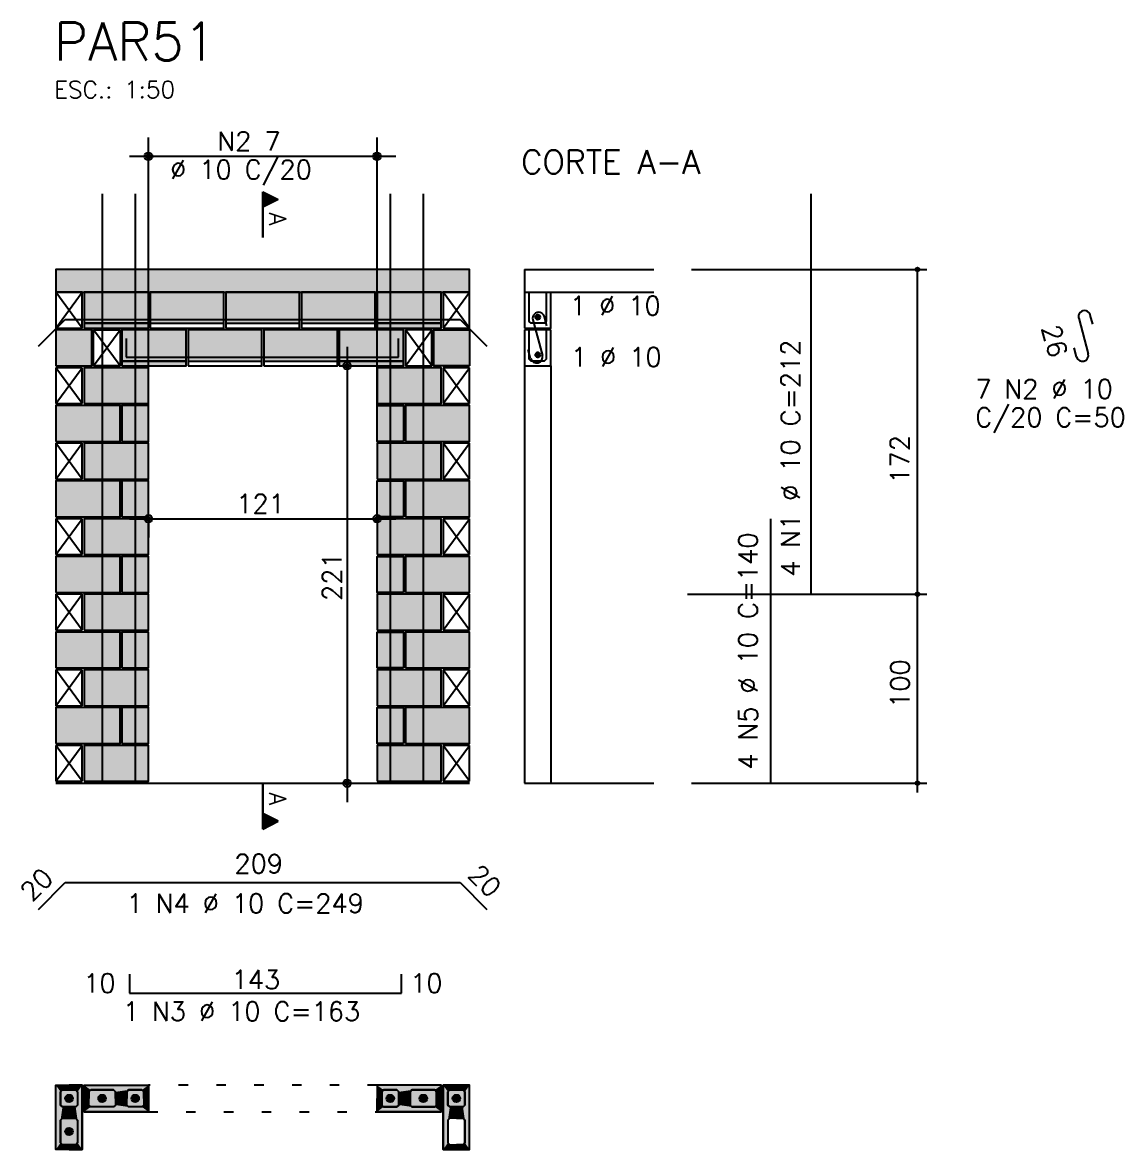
# Model space of a CAD drawing. Extents: x -1.9 to 86, y -1.5 to 60.9.
# Drawn here: x 46.81 to 58.46, y 14.95 to 26.88 of the extents above; entities that cross this region are included whole.
import ezdxf

# ---------------------------------------------------------------- set-up
doc = ezdxf.new("R2010")
doc.units = 0
doc.header["$MEASUREMENT"] = 0
doc.linetypes.add('ESTILO_TQS_0002', pattern=[0.4, 0.1, -0.3])
for name, color, linetype in [('PENA_01', 1, 'CONTINUOUS'), ('PENA_02', 2, 'CONTINUOUS'), ('PENA_03', 3, 'CONTINUOUS'), ('PENA_05', 5, 'CONTINUOUS'), ('PENA_06', 6, 'CONTINUOUS'), ('PENA_09', 254, 'CONTINUOUS'), ('PENA_11', 252, 'CONTINUOUS'), ('PENA_21', 100, 'CONTINUOUS'), ('PENA_23', 50, 'CONTINUOUS'), ('PENA_28', 135, 'CONTINUOUS')]:
    doc.layers.add(name, color=color, linetype=linetype)
doc.styles.get("Standard").update_dxf_attribs({"font": 'ROMANS.SHX'})

msp = doc.modelspace()

# ---------------------------------------------------------------- linework, layer by layer
at = {"layer": 'PENA_01', "linetype": 'Continuous'}
for p, q in [((48.138, 22.645), (48.138, 25.663)), ((50.558, 22.645), (50.558, 25.663)), ((47.938, 25.463), (50.758, 25.463)), ((47.458, 23.695), (48.138, 23.695)), ((48.158, 23.695), (48.938, 23.695)), ((48.958, 23.695), (49.738, 23.695)), ((49.758, 23.695), (50.538, 23.695)), ((50.558, 23.695), (51.238, 23.695)), ((50.241, 23.445), (50.241, 18.625)), ((47.858, 23.295), (48.538, 23.295)), ((48.558, 23.295), (49.338, 23.295)), ((49.358, 23.295), (50.138, 23.295)), ((50.158, 23.295), (50.838, 23.295)), ((50.338, 23.245), (50.441, 23.245)), ((47.938, 21.625), (50.758, 21.625)), ((48.138, 21.635), (48.138, 21.425)), ((50.558, 21.635), (50.558, 21.425)), ((50.331, 18.825), (50.441, 18.825))]:
    msp.add_line(p, q, dxfattribs=at)
for points in [[(47.388, 15.557), (47.388, 15.417), (47.368, 15.397), (47.228, 15.397), (47.208, 15.417), (47.208, 15.557), (47.228, 15.577), (47.368, 15.577), (47.388, 15.557)], [(47.768, 15.397), (47.528, 15.397), (47.508, 15.417), (47.508, 15.557), (47.528, 15.577), (47.768, 15.577), (47.788, 15.557), (47.788, 15.417), (47.768, 15.397)], [(48.068, 15.397), (47.928, 15.397), (47.908, 15.417), (47.908, 15.557), (47.928, 15.577), (48.068, 15.577), (48.088, 15.557), (48.088, 15.417), (48.068, 15.397)], [(50.628, 15.397), (50.768, 15.397), (50.788, 15.417), (50.788, 15.557), (50.768, 15.577), (50.628, 15.577), (50.608, 15.557), (50.608, 15.417), (50.628, 15.397)], [(50.928, 15.397), (51.168, 15.397), (51.188, 15.417), (51.188, 15.557), (51.168, 15.577), (50.928, 15.577), (50.908, 15.557), (50.908, 15.417), (50.928, 15.397)], [(51.308, 15.557), (51.308, 15.417), (51.328, 15.397), (51.468, 15.397), (51.488, 15.417), (51.488, 15.557), (51.468, 15.577), (51.328, 15.577), (51.308, 15.557)], [(47.388, 15.257), (47.388, 15.017), (47.368, 14.997), (47.228, 14.997), (47.208, 15.017), (47.208, 15.257), (47.228, 15.277), (47.368, 15.277), (47.388, 15.257)], [(51.308, 15.257), (51.308, 15.017), (51.328, 14.997), (51.468, 14.997), (51.488, 15.017), (51.488, 15.257), (51.468, 15.277), (51.328, 15.277), (51.308, 15.257)]]:
    msp.add_lwpolyline(points, dxfattribs=at)
at = {"layer": 'PENA_02', "linetype": 'Continuous'}
for p, q in [((47.438, 24.025), (47.158, 24.025)), ((47.158, 24.025), (47.158, 23.645)), ((47.438, 23.645), (47.438, 24.025)), ((51.538, 24.025), (51.258, 24.025)), ((51.258, 24.025), (51.258, 23.645)), ((51.538, 23.645), (51.538, 24.025)), ((47.158, 23.645), (47.438, 23.645)), ((51.258, 23.645), (51.538, 23.645)), ((47.558, 23.245), (47.558, 23.625)), ((47.558, 23.625), (47.838, 23.625)), ((47.838, 23.625), (47.838, 23.245)), ((51.138, 23.625), (50.858, 23.625)), ((50.858, 23.625), (50.858, 23.245)), ((51.138, 23.245), (51.138, 23.625)), ((47.438, 23.225), (47.158, 23.225)), ((47.158, 23.225), (47.158, 22.845)), ((47.438, 22.845), (47.438, 23.225)), ((47.838, 23.245), (47.558, 23.245)), ((50.858, 23.245), (51.138, 23.245)), ((51.538, 23.225), (51.258, 23.225)), ((51.258, 23.225), (51.258, 22.845)), ((51.538, 22.845), (51.538, 23.225)), ((47.158, 22.845), (47.438, 22.845)), ((51.258, 22.845), (51.538, 22.845)), ((47.438, 22.425), (47.158, 22.425)), ((47.158, 22.425), (47.158, 22.045)), ((47.438, 22.045), (47.438, 22.425)), ((51.538, 22.425), (51.258, 22.425)), ((51.258, 22.425), (51.258, 22.045)), ((51.538, 22.045), (51.538, 22.425)), ((47.158, 22.045), (47.438, 22.045)), ((51.258, 22.045), (51.538, 22.045)), ((47.438, 21.625), (47.158, 21.625)), ((47.158, 21.625), (47.158, 21.245)), ((47.438, 21.245), (47.438, 21.625)), ((51.538, 21.625), (51.258, 21.625)), ((51.258, 21.625), (51.258, 21.245)), ((51.538, 21.245), (51.538, 21.625)), ((47.158, 21.245), (47.438, 21.245)), ((51.258, 21.245), (51.538, 21.245)), ((47.438, 20.825), (47.158, 20.825)), ((47.158, 20.825), (47.158, 20.445)), ((47.438, 20.445), (47.438, 20.825)), ((51.538, 20.825), (51.258, 20.825)), ((51.258, 20.825), (51.258, 20.445)), ((51.538, 20.445), (51.538, 20.825)), ((47.158, 20.445), (47.438, 20.445)), ((51.258, 20.445), (51.538, 20.445)), ((47.438, 20.025), (47.158, 20.025)), ((47.158, 20.025), (47.158, 19.645)), ((47.438, 19.645), (47.438, 20.025)), ((51.538, 20.025), (51.258, 20.025)), ((51.258, 20.025), (51.258, 19.645)), ((51.538, 19.645), (51.538, 20.025)), ((47.158, 19.645), (47.438, 19.645)), ((51.258, 19.645), (51.538, 19.645)), ((47.438, 19.225), (47.158, 19.225)), ((47.158, 19.225), (47.158, 18.845)), ((47.438, 18.845), (47.438, 19.225)), ((51.538, 19.225), (51.258, 19.225)), ((51.258, 19.225), (51.258, 18.845)), ((51.538, 18.845), (51.538, 19.225)), ((47.158, 18.845), (47.438, 18.845)), ((47.158, 18.825), (51.538, 18.825)), ((51.258, 18.845), (51.538, 18.845))]:
    msp.add_line(p, q, dxfattribs=at)
for points in [[(47.158, 24.025), (51.538, 24.025), (51.538, 24.265), (47.158, 24.265), (47.158, 24.025)], [(47.458, 23.645), (48.138, 23.645), (48.138, 24.025), (47.458, 24.025), (47.458, 23.645)], [(48.158, 23.645), (48.938, 23.645), (48.938, 24.025), (48.158, 24.025), (48.158, 23.645)], [(48.958, 23.645), (49.738, 23.645), (49.738, 24.025), (48.958, 24.025), (48.958, 23.645)], [(49.758, 23.645), (50.538, 23.645), (50.538, 24.025), (49.758, 24.025), (49.758, 23.645)], [(50.558, 23.645), (51.238, 23.645), (51.238, 24.025), (50.558, 24.025), (50.558, 23.645)], [(47.158, 23.245), (47.538, 23.245), (47.538, 23.625), (47.158, 23.625), (47.158, 23.245)], [(47.858, 23.245), (48.538, 23.245), (48.538, 23.625), (47.858, 23.625), (47.858, 23.245)], [(48.558, 23.245), (49.338, 23.245), (49.338, 23.625), (48.558, 23.625), (48.558, 23.245)], [(49.358, 23.245), (50.138, 23.245), (50.138, 23.625), (49.358, 23.625), (49.358, 23.245)], [(50.158, 23.245), (50.838, 23.245), (50.838, 23.625), (50.158, 23.625), (50.158, 23.245)], [(51.538, 23.245), (51.158, 23.245), (51.158, 23.625), (51.538, 23.625), (51.538, 23.245)], [(47.458, 22.845), (48.138, 22.845), (48.138, 23.225), (47.458, 23.225), (47.458, 22.845)], [(50.558, 22.845), (51.238, 22.845), (51.238, 23.225), (50.558, 23.225), (50.558, 22.845)], [(47.158, 22.445), (47.838, 22.445), (47.838, 22.825), (47.158, 22.825), (47.158, 22.445)], [(47.858, 22.445), (48.138, 22.445), (48.138, 22.825), (47.858, 22.825), (47.858, 22.445)], [(50.838, 22.445), (50.558, 22.445), (50.558, 22.825), (50.838, 22.825), (50.838, 22.445)], [(50.858, 22.445), (51.538, 22.445), (51.538, 22.825), (50.858, 22.825), (50.858, 22.445)], [(47.458, 22.045), (48.138, 22.045), (48.138, 22.425), (47.458, 22.425), (47.458, 22.045)], [(50.558, 22.045), (51.238, 22.045), (51.238, 22.425), (50.558, 22.425), (50.558, 22.045)], [(47.158, 21.645), (47.838, 21.645), (47.838, 22.025), (47.158, 22.025), (47.158, 21.645)], [(47.858, 21.645), (48.138, 21.645), (48.138, 22.025), (47.858, 22.025), (47.858, 21.645)], [(50.838, 21.645), (50.558, 21.645), (50.558, 22.025), (50.838, 22.025), (50.838, 21.645)], [(50.858, 21.645), (51.538, 21.645), (51.538, 22.025), (50.858, 22.025), (50.858, 21.645)], [(47.458, 21.245), (48.138, 21.245), (48.138, 21.625), (47.458, 21.625), (47.458, 21.245)], [(50.558, 21.245), (51.238, 21.245), (51.238, 21.625), (50.558, 21.625), (50.558, 21.245)], [(47.158, 20.845), (47.838, 20.845), (47.838, 21.225), (47.158, 21.225), (47.158, 20.845)], [(47.858, 20.845), (48.138, 20.845), (48.138, 21.225), (47.858, 21.225), (47.858, 20.845)], [(50.838, 20.845), (50.558, 20.845), (50.558, 21.225), (50.838, 21.225), (50.838, 20.845)], [(50.858, 20.845), (51.538, 20.845), (51.538, 21.225), (50.858, 21.225), (50.858, 20.845)], [(47.458, 20.445), (48.138, 20.445), (48.138, 20.825), (47.458, 20.825), (47.458, 20.445)], [(50.558, 20.445), (51.238, 20.445), (51.238, 20.825), (50.558, 20.825), (50.558, 20.445)], [(47.158, 20.045), (47.838, 20.045), (47.838, 20.425), (47.158, 20.425), (47.158, 20.045)], [(47.858, 20.045), (48.138, 20.045), (48.138, 20.425), (47.858, 20.425), (47.858, 20.045)], [(50.838, 20.045), (50.558, 20.045), (50.558, 20.425), (50.838, 20.425), (50.838, 20.045)], [(50.858, 20.045), (51.538, 20.045), (51.538, 20.425), (50.858, 20.425), (50.858, 20.045)], [(47.458, 19.645), (48.138, 19.645), (48.138, 20.025), (47.458, 20.025), (47.458, 19.645)], [(50.558, 19.645), (51.238, 19.645), (51.238, 20.025), (50.558, 20.025), (50.558, 19.645)], [(47.158, 19.245), (47.838, 19.245), (47.838, 19.625), (47.158, 19.625), (47.158, 19.245)], [(47.858, 19.245), (48.138, 19.245), (48.138, 19.625), (47.858, 19.625), (47.858, 19.245)], [(50.838, 19.245), (50.558, 19.245), (50.558, 19.625), (50.838, 19.625), (50.838, 19.245)], [(50.858, 19.245), (51.538, 19.245), (51.538, 19.625), (50.858, 19.625), (50.858, 19.245)], [(47.458, 18.845), (48.138, 18.845), (48.138, 19.225), (47.458, 19.225), (47.458, 18.845)], [(50.558, 18.845), (51.238, 18.845), (51.238, 19.225), (50.558, 19.225), (50.558, 18.845)], [(47.438, 15.627), (47.438, 14.947), (47.158, 14.947), (47.158, 15.627), (47.438, 15.627)], [(48.138, 15.347), (47.458, 15.347), (47.458, 15.627), (48.138, 15.627), (48.138, 15.347)], [(50.558, 15.347), (51.238, 15.347), (51.238, 15.627), (50.558, 15.627), (50.558, 15.347)], [(51.258, 15.627), (51.258, 14.947), (51.538, 14.947), (51.538, 15.627), (51.258, 15.627)]]:
    msp.add_lwpolyline(points, dxfattribs=at)
for centre, radius in [((48.138, 25.463), 0.0416), ((48.138, 25.463), 0.0208), ((50.558, 25.463), 0.0416), ((50.558, 25.463), 0.0208), ((56.278, 24.265), 0.02), ((56.278, 24.265), 0.01), ((50.241, 23.245), 0.04), ((50.241, 23.245), 0.02), ((48.138, 21.625), 0.04), ((48.138, 21.625), 0.02), ((50.558, 21.625), 0.04), ((50.558, 21.625), 0.02), ((56.278, 20.825), 0.02), ((56.278, 20.825), 0.01), ((50.241, 18.825), 0.04), ((50.241, 18.825), 0.02), ((56.278, 18.825), 0.02), ((56.278, 18.825), 0.01)]:
    msp.add_circle(centre, radius, dxfattribs=at)
at = {"layer": 'PENA_03', "linetype": 'Continuous'}
for p, q in [((49.348, 24.602), (49.348, 25.088)), ((49.348, 25.088), (49.513, 25.005)), ((49.348, 25.087), (49.348, 24.923)), ((49.348, 25.087), (49.512, 25.005)), ((49.36, 25.082), (49.36, 24.929)), ((49.373, 25.075), (49.373, 24.935)), ((49.386, 25.069), (49.386, 24.941)), ((49.399, 25.063), (49.399, 24.948)), ((49.512, 25.005), (49.348, 24.923)), ((49.513, 25.005), (49.348, 24.923)), ((49.411, 25.056), (49.411, 24.954)), ((49.424, 25.05), (49.424, 24.961)), ((49.437, 25.044), (49.437, 24.967)), ((49.45, 25.037), (49.45, 24.973)), ((49.462, 25.031), (49.462, 24.98)), ((49.475, 25.024), (49.475, 24.986)), ((49.488, 25.018), (49.488, 24.992)), ((49.501, 25.012), (49.501, 24.999)), ((49.348, 24.923), (49.348, 24.602)), ((52.118, 24.265), (52.118, 23.645)), ((52.118, 24.265), (53.488, 24.265)), ((53.888, 24.265), (56.378, 24.265)), ((56.278, 18.725), (56.278, 24.265)), ((47.158, 23.645), (47.438, 24.025)), ((47.438, 23.645), (47.158, 24.025)), ((51.258, 23.645), (51.538, 24.025)), ((51.538, 23.645), (51.258, 24.025)), ((52.118, 24.025), (53.488, 24.025)), ((47.838, 23.245), (47.558, 23.625)), ((47.558, 23.245), (47.838, 23.625)), ((50.858, 23.245), (51.138, 23.625)), ((51.138, 23.245), (50.858, 23.625)), ((52.398, 23.625), (52.118, 23.625)), ((52.118, 23.625), (52.118, 23.245)), ((47.158, 22.845), (47.438, 23.225)), ((47.438, 22.845), (47.158, 23.225)), ((50.138, 23.245), (50.138, 23.245)), ((51.258, 22.845), (51.538, 23.225)), ((51.538, 22.845), (51.258, 23.225)), ((52.118, 23.245), (52.118, 18.825)), ((52.398, 23.245), (52.398, 18.825)), ((48.138, 22.445), (48.138, 22.445)), ((50.558, 22.445), (50.558, 22.445)), ((47.158, 22.045), (47.438, 22.425)), ((47.438, 22.045), (47.158, 22.425)), ((51.258, 22.045), (51.538, 22.425)), ((51.538, 22.045), (51.258, 22.425)), ((48.138, 21.835), (48.138, 21.835)), ((50.558, 21.835), (50.558, 21.835)), ((47.158, 21.245), (47.438, 21.625)), ((47.438, 21.245), (47.158, 21.625)), ((51.258, 21.245), (51.538, 21.625)), ((51.538, 21.245), (51.258, 21.625)), ((47.158, 20.445), (47.438, 20.825)), ((47.438, 20.445), (47.158, 20.825)), ((51.258, 20.445), (51.538, 20.825)), ((51.538, 20.445), (51.258, 20.825)), ((53.846, 20.825), (56.378, 20.825)), ((47.158, 19.645), (47.438, 20.025)), ((47.438, 19.645), (47.158, 20.025)), ((51.258, 19.645), (51.538, 20.025)), ((51.538, 19.645), (51.258, 20.025)), ((47.158, 18.845), (47.438, 19.225)), ((47.438, 18.845), (47.158, 19.225)), ((51.258, 18.845), (51.538, 19.225)), ((51.538, 18.845), (51.258, 19.225)), ((49.348, 18.825), (49.348, 18.339)), ((49.348, 18.505), (49.348, 18.825)), ((50.131, 18.825), (50.131, 18.825)), ((52.118, 18.825), (53.488, 18.825)), ((53.888, 18.825), (56.378, 18.825)), ((49.513, 18.422), (49.348, 18.505)), ((49.348, 18.34), (49.348, 18.504)), ((49.512, 18.422), (49.348, 18.504)), ((49.36, 18.345), (49.36, 18.499)), ((49.348, 18.339), (49.513, 18.422)), ((49.348, 18.34), (49.512, 18.422)), ((49.373, 18.352), (49.373, 18.492)), ((49.386, 18.358), (49.386, 18.486)), ((49.399, 18.365), (49.399, 18.479)), ((49.411, 18.371), (49.411, 18.473)), ((49.424, 18.377), (49.424, 18.467)), ((49.437, 18.384), (49.437, 18.46)), ((49.45, 18.39), (49.45, 18.454)), ((49.462, 18.397), (49.462, 18.448)), ((49.475, 18.403), (49.475, 18.441)), ((49.488, 18.409), (49.488, 18.435)), ((49.501, 18.416), (49.501, 18.428))]:
    msp.add_line(p, q, dxfattribs=at)
for points in [[(52.118, 23.645), (52.398, 23.645), (52.398, 24.025)], [(52.348, 24.025), (52.348, 23.715), (52.328, 23.695), (52.188, 23.695), (52.168, 23.715), (52.168, 24.025)], [(52.284, 23.76), (52.282, 23.771), (52.276, 23.779), (52.267, 23.784), (52.257, 23.785), (52.247, 23.782), (52.239, 23.775), (52.235, 23.766), (52.235, 23.755), (52.239, 23.746), (52.247, 23.739), (52.257, 23.736), (52.267, 23.737), (52.276, 23.742), (52.282, 23.75), (52.284, 23.76)], [(52.118, 23.245), (52.398, 23.245), (52.398, 23.625)], [(52.348, 23.625), (52.348, 23.315), (52.328, 23.295), (52.188, 23.295), (52.168, 23.315), (52.168, 23.625)], [(52.284, 23.36), (52.282, 23.371), (52.276, 23.379), (52.267, 23.384), (52.257, 23.385), (52.247, 23.382), (52.239, 23.375), (52.235, 23.366), (52.235, 23.355), (52.239, 23.346), (52.247, 23.339), (52.257, 23.336), (52.267, 23.337), (52.276, 23.342), (52.282, 23.35), (52.284, 23.36)], [(47.388, 15.417), (47.368, 15.397), (47.228, 15.397), (47.208, 15.417), (47.208, 15.557), (47.228, 15.577), (47.368, 15.577), (47.388, 15.557), (47.388, 15.417)], [(47.788, 15.417), (47.768, 15.397), (47.528, 15.397), (47.508, 15.417), (47.508, 15.557), (47.528, 15.577), (47.768, 15.577), (47.788, 15.557), (47.788, 15.417)], [(48.088, 15.417), (48.068, 15.397), (47.928, 15.397), (47.908, 15.417), (47.908, 15.557), (47.928, 15.577), (48.068, 15.577), (48.088, 15.557), (48.088, 15.417)], [(50.788, 15.417), (50.768, 15.397), (50.628, 15.397), (50.608, 15.417), (50.608, 15.557), (50.628, 15.577), (50.768, 15.577), (50.788, 15.557), (50.788, 15.417)], [(51.188, 15.417), (51.168, 15.397), (50.928, 15.397), (50.908, 15.417), (50.908, 15.557), (50.928, 15.577), (51.168, 15.577), (51.188, 15.557), (51.188, 15.417)], [(51.488, 15.417), (51.468, 15.397), (51.328, 15.397), (51.308, 15.417), (51.308, 15.557), (51.328, 15.577), (51.468, 15.577), (51.488, 15.557), (51.488, 15.417)], [(47.228, 14.997), (47.208, 15.017), (47.208, 15.257), (47.228, 15.277), (47.368, 15.277), (47.388, 15.257), (47.388, 15.017), (47.368, 14.997), (47.228, 14.997)]]:
    msp.add_lwpolyline(points, dxfattribs=at)
at = {"layer": 'PENA_03', "linetype": 'ESTILO_TQS_0002'}
msp.add_lwpolyline([(48.138, 15.627), (48.138, 15.347), (50.558, 15.347), (50.558, 15.627), (48.138, 15.627)], dxfattribs=at)
at = {"layer": 'PENA_03', "linetype": 'Continuous'}
for centre, radius in [((52.259, 23.76), 0.025), ((52.259, 23.36), 0.025), ((47.298, 15.487), 0.04), ((47.648, 15.487), 0.04), ((47.998, 15.487), 0.04), ((50.698, 15.487), 0.04), ((51.048, 15.487), 0.04), ((51.398, 15.487), 0.04), ((47.298, 15.137), 0.04)]:
    msp.add_circle(centre, radius, dxfattribs=at)
for points in [[(52.284, 23.76), (52.239, 23.775), (52.235, 23.766)], [(52.284, 23.76), (52.235, 23.766), (52.235, 23.755)], [(52.284, 23.76), (52.235, 23.755), (52.239, 23.746)], [(52.284, 23.76), (52.247, 23.782), (52.236, 23.769)], [(52.284, 23.76), (52.236, 23.769), (52.236, 23.752)], [(52.284, 23.76), (52.236, 23.752), (52.247, 23.739)], [(52.284, 23.76), (52.247, 23.782), (52.239, 23.775)], [(52.284, 23.76), (52.239, 23.746), (52.247, 23.739)], [(52.284, 23.76), (52.264, 23.785), (52.247, 23.782)], [(52.284, 23.76), (52.257, 23.785), (52.247, 23.782)], [(52.284, 23.76), (52.247, 23.739), (52.264, 23.736)], [(52.284, 23.76), (52.247, 23.739), (52.257, 23.736)], [(52.284, 23.76), (52.267, 23.784), (52.257, 23.785)], [(52.284, 23.76), (52.257, 23.736), (52.267, 23.737)], [(52.284, 23.76), (52.278, 23.777), (52.264, 23.785)], [(52.284, 23.76), (52.264, 23.736), (52.278, 23.744)], [(52.284, 23.76), (52.276, 23.779), (52.267, 23.784)], [(52.284, 23.76), (52.267, 23.737), (52.276, 23.742)], [(52.284, 23.76), (52.282, 23.771), (52.276, 23.779)], [(52.284, 23.76), (52.276, 23.742), (52.282, 23.75)], [(52.284, 23.76), (52.278, 23.744), (52.284, 23.76)], [(52.284, 23.76), (52.282, 23.75), (52.284, 23.76)], [(52.284, 23.36), (52.239, 23.375), (52.235, 23.366)], [(52.284, 23.36), (52.235, 23.366), (52.235, 23.355)], [(52.284, 23.36), (52.235, 23.355), (52.239, 23.346)], [(52.284, 23.36), (52.247, 23.382), (52.236, 23.369)], [(52.284, 23.36), (52.236, 23.369), (52.236, 23.352)], [(52.284, 23.36), (52.236, 23.352), (52.247, 23.339)], [(52.284, 23.36), (52.247, 23.382), (52.239, 23.375)], [(52.284, 23.36), (52.239, 23.346), (52.247, 23.339)], [(52.284, 23.36), (52.264, 23.385), (52.247, 23.382)], [(52.284, 23.36), (52.257, 23.385), (52.247, 23.382)], [(52.284, 23.36), (52.247, 23.339), (52.264, 23.336)], [(52.284, 23.36), (52.247, 23.339), (52.257, 23.336)], [(52.284, 23.36), (52.267, 23.384), (52.257, 23.385)], [(52.284, 23.36), (52.257, 23.336), (52.267, 23.337)], [(52.284, 23.36), (52.278, 23.377), (52.264, 23.385)], [(52.284, 23.36), (52.264, 23.336), (52.278, 23.344)], [(52.284, 23.36), (52.276, 23.379), (52.267, 23.384)], [(52.284, 23.36), (52.267, 23.337), (52.276, 23.342)], [(52.284, 23.36), (52.282, 23.371), (52.276, 23.379)], [(52.284, 23.36), (52.276, 23.342), (52.282, 23.35)], [(52.284, 23.36), (52.278, 23.344), (52.284, 23.36)], [(52.284, 23.36), (52.282, 23.35), (52.284, 23.36)], [(47.338, 15.487), (47.278, 15.522), (47.26, 15.501)], [(47.338, 15.487), (47.304, 15.526), (47.278, 15.522)], [(47.338, 15.487), (47.328, 15.513), (47.304, 15.526)], [(47.688, 15.487), (47.628, 15.522), (47.61, 15.501)], [(47.688, 15.487), (47.654, 15.526), (47.628, 15.522)], [(47.688, 15.487), (47.678, 15.513), (47.654, 15.526)], [(48.038, 15.487), (47.978, 15.522), (47.96, 15.501)], [(48.038, 15.487), (48.004, 15.526), (47.978, 15.522)], [(48.038, 15.487), (48.028, 15.513), (48.004, 15.526)], [(50.738, 15.487), (50.678, 15.522), (50.66, 15.501)], [(50.738, 15.487), (50.704, 15.526), (50.678, 15.522)], [(50.738, 15.487), (50.728, 15.513), (50.704, 15.526)], [(51.088, 15.487), (51.028, 15.522), (51.01, 15.501)], [(51.088, 15.487), (51.054, 15.526), (51.028, 15.522)], [(51.088, 15.487), (51.078, 15.513), (51.054, 15.526)], [(51.438, 15.487), (51.378, 15.522), (51.36, 15.501)], [(51.438, 15.487), (51.404, 15.526), (51.378, 15.522)], [(51.438, 15.487), (51.428, 15.513), (51.404, 15.526)], [(47.338, 15.487), (47.26, 15.501), (47.26, 15.473)], [(47.338, 15.487), (47.26, 15.473), (47.278, 15.452)], [(47.338, 15.487), (47.278, 15.452), (47.304, 15.447)], [(47.338, 15.487), (47.304, 15.447), (47.328, 15.461)], [(47.338, 15.487), (47.328, 15.461), (47.338, 15.487)], [(47.688, 15.487), (47.61, 15.501), (47.61, 15.473)], [(47.688, 15.487), (47.61, 15.473), (47.628, 15.452)], [(47.688, 15.487), (47.628, 15.452), (47.654, 15.447)], [(47.688, 15.487), (47.654, 15.447), (47.678, 15.461)], [(47.688, 15.487), (47.678, 15.461), (47.688, 15.487)], [(48.038, 15.487), (47.96, 15.501), (47.96, 15.473)], [(48.038, 15.487), (47.96, 15.473), (47.978, 15.452)], [(48.038, 15.487), (47.978, 15.452), (48.004, 15.447)], [(48.038, 15.487), (48.004, 15.447), (48.028, 15.461)], [(48.038, 15.487), (48.028, 15.461), (48.038, 15.487)], [(50.738, 15.487), (50.66, 15.501), (50.66, 15.473)], [(50.738, 15.487), (50.66, 15.473), (50.678, 15.452)], [(50.738, 15.487), (50.678, 15.452), (50.704, 15.447)], [(50.738, 15.487), (50.704, 15.447), (50.728, 15.461)], [(50.738, 15.487), (50.728, 15.461), (50.738, 15.487)], [(51.088, 15.487), (51.01, 15.501), (51.01, 15.473)], [(51.088, 15.487), (51.01, 15.473), (51.028, 15.452)], [(51.088, 15.487), (51.028, 15.452), (51.054, 15.447)], [(51.088, 15.487), (51.054, 15.447), (51.078, 15.461)], [(51.088, 15.487), (51.078, 15.461), (51.088, 15.487)], [(51.438, 15.487), (51.36, 15.501), (51.36, 15.473)], [(51.438, 15.487), (51.36, 15.473), (51.378, 15.452)], [(51.438, 15.487), (51.378, 15.452), (51.404, 15.447)], [(51.438, 15.487), (51.404, 15.447), (51.428, 15.461)], [(51.438, 15.487), (51.428, 15.461), (51.438, 15.487)], [(47.338, 15.137), (47.278, 15.172), (47.26, 15.151)], [(47.338, 15.137), (47.304, 15.176), (47.278, 15.172)], [(47.338, 15.137), (47.328, 15.163), (47.304, 15.176)], [(47.338, 15.137), (47.26, 15.151), (47.26, 15.123)], [(47.338, 15.137), (47.26, 15.123), (47.278, 15.102)], [(47.338, 15.137), (47.278, 15.102), (47.304, 15.097)], [(47.338, 15.137), (47.304, 15.097), (47.328, 15.111)], [(47.338, 15.137), (47.328, 15.111), (47.338, 15.137)]]:
    msp.add_solid(points, dxfattribs=at)
at = {"layer": 'PENA_05', "linetype": 'Continuous'}
for p, q in [((55.154, 20.823), (55.154, 25.065)), ((52.357, 23.668), (52.331, 23.764)), ((57.985, 23.749), (58.086, 23.373)), ((58.134, 23.685), (58.108, 23.782)), ((46.975, 23.453), (47.258, 23.735)), ((47.258, 23.735), (51.438, 23.736)), ((51.438, 23.736), (51.72, 23.453)), ((52.207, 23.731), (52.308, 23.355)), ((47.904, 23.535), (47.904, 23.335)), ((50.784, 23.335), (50.784, 23.535)), ((52.184, 23.322), (52.158, 23.419)), ((57.962, 23.34), (57.936, 23.436)), ((47.904, 23.335), (50.784, 23.335)), ((54.728, 18.825), (54.728, 21.625)), ((46.975, 17.489), (47.258, 17.772)), ((47.258, 17.772), (51.438, 17.772)), ((51.438, 17.772), (51.72, 17.489)), ((47.938, 16.803), (47.938, 16.603)), ((50.818, 16.603), (50.818, 16.803)), ((47.938, 16.603), (50.818, 16.603))]:
    msp.add_line(p, q, dxfattribs=at)
for points in [[(47.648, 25.065), (47.648, 18.825)], [(47.998, 25.065), (47.998, 18.825)], [(50.698, 25.065), (50.698, 18.825)], [(51.048, 25.065), (51.048, 18.825)]]:
    msp.add_lwpolyline(points, dxfattribs=at)
for centre, start, end in [((52.269, 23.748), 15.0475, 195.0475), ((58.046, 23.765), 15.0475, 195.0475), ((52.246, 23.339), 195.0475, 15.0475), ((58.024, 23.356), 195.0475, 15.0475)]:
    msp.add_arc(centre, 0.064, start, end, dxfattribs=at)
at = {"layer": 'PENA_09', "linetype": 'Continuous'}
for points in [[(47.458, 23.695), (48.138, 23.695), (48.138, 24.025), (47.458, 24.025), (47.458, 23.695)], [(48.158, 23.695), (48.938, 23.695), (48.938, 24.025), (48.158, 24.025), (48.158, 23.695)], [(48.958, 23.695), (49.738, 23.695), (49.738, 24.025), (48.958, 24.025), (48.958, 23.695)], [(49.758, 23.695), (50.538, 23.695), (50.538, 24.025), (49.758, 24.025), (49.758, 23.695)], [(50.558, 23.695), (51.238, 23.695), (51.238, 24.025), (50.558, 24.025), (50.558, 23.695)], [(47.858, 23.295), (48.538, 23.295), (48.538, 23.625), (47.858, 23.625), (47.858, 23.295)], [(48.558, 23.295), (49.338, 23.295), (49.338, 23.625), (48.558, 23.625), (48.558, 23.295)], [(49.358, 23.295), (50.138, 23.295), (50.138, 23.625), (49.358, 23.625), (49.358, 23.295)], [(50.158, 23.295), (50.838, 23.295), (50.838, 23.625), (50.158, 23.625), (50.158, 23.295)]]:
    msp.add_lwpolyline(points, dxfattribs=at)
for points in [[(47.458, 23.695), (48.138, 23.695), (48.138, 24.025)], [(47.458, 23.695), (48.138, 24.025), (47.458, 24.025)], [(47.458, 23.695), (47.458, 24.025), (47.458, 23.695)], [(48.158, 23.695), (48.938, 23.695), (48.938, 24.025)], [(48.158, 23.695), (48.938, 24.025), (48.158, 24.025)], [(48.158, 23.695), (48.158, 24.025), (48.158, 23.695)], [(48.958, 23.695), (49.738, 23.695), (49.738, 24.025)], [(48.958, 23.695), (49.738, 24.025), (48.958, 24.025)], [(48.958, 23.695), (48.958, 24.025), (48.958, 23.695)], [(49.758, 23.695), (50.538, 23.695), (50.538, 24.025)], [(49.758, 23.695), (50.538, 24.025), (49.758, 24.025)], [(49.758, 23.695), (49.758, 24.025), (49.758, 23.695)], [(50.558, 23.695), (51.238, 23.695), (51.238, 24.025)], [(50.558, 23.695), (51.238, 24.025), (50.558, 24.025)], [(50.558, 23.695), (50.558, 24.025), (50.558, 23.695)], [(47.858, 23.295), (48.538, 23.295), (48.538, 23.625)], [(47.858, 23.295), (48.538, 23.625), (47.858, 23.625)], [(47.858, 23.295), (47.858, 23.625), (47.858, 23.295)], [(48.558, 23.295), (49.338, 23.295), (49.338, 23.625)], [(48.558, 23.295), (49.338, 23.625), (48.558, 23.625)], [(48.558, 23.295), (48.558, 23.625), (48.558, 23.295)], [(49.358, 23.295), (50.138, 23.295), (50.138, 23.625)], [(49.358, 23.295), (50.138, 23.625), (49.358, 23.625)], [(49.358, 23.295), (49.358, 23.625), (49.358, 23.295)], [(50.158, 23.295), (50.838, 23.295), (50.838, 23.625)], [(50.158, 23.295), (50.838, 23.625), (50.158, 23.625)], [(50.158, 23.295), (50.158, 23.625), (50.158, 23.295)]]:
    msp.add_solid(points, dxfattribs=at)
at = {"layer": 'PENA_11', "linetype": 'Continuous'}
for points in [[(47.158, 24.025), (51.538, 24.025), (51.538, 24.265)], [(47.158, 24.025), (51.538, 24.265), (47.158, 24.265)], [(47.158, 24.025), (47.158, 24.265), (47.158, 24.025)], [(47.388, 15.417), (47.208, 15.557), (47.228, 15.577)], [(47.388, 15.417), (47.208, 15.417), (47.208, 15.557)], [(47.388, 15.417), (47.228, 15.577), (47.368, 15.577)], [(47.388, 15.417), (47.368, 15.577), (47.388, 15.557)], [(47.388, 15.417), (47.388, 15.557), (47.388, 15.417)], [(47.788, 15.417), (47.508, 15.557), (47.528, 15.577)], [(47.788, 15.417), (47.508, 15.417), (47.508, 15.557)], [(47.788, 15.417), (47.528, 15.577), (47.768, 15.577)], [(47.788, 15.417), (47.768, 15.577), (47.788, 15.557)], [(47.788, 15.417), (47.788, 15.557), (47.788, 15.417)], [(48.088, 15.417), (47.908, 15.557), (47.928, 15.577)], [(48.088, 15.417), (47.908, 15.417), (47.908, 15.557)], [(48.088, 15.417), (47.928, 15.577), (48.068, 15.577)], [(48.088, 15.417), (48.068, 15.577), (48.088, 15.557)], [(48.088, 15.417), (48.088, 15.557), (48.088, 15.417)], [(50.788, 15.417), (50.608, 15.557), (50.628, 15.577)], [(50.788, 15.417), (50.608, 15.417), (50.608, 15.557)], [(50.788, 15.417), (50.628, 15.577), (50.768, 15.577)], [(50.788, 15.417), (50.768, 15.577), (50.788, 15.557)], [(50.788, 15.417), (50.788, 15.557), (50.788, 15.417)], [(51.188, 15.417), (50.908, 15.557), (50.928, 15.577)], [(51.188, 15.417), (50.908, 15.417), (50.908, 15.557)], [(51.188, 15.417), (50.928, 15.577), (51.168, 15.577)], [(51.188, 15.417), (51.168, 15.577), (51.188, 15.557)], [(51.188, 15.417), (51.188, 15.557), (51.188, 15.417)], [(51.488, 15.417), (51.308, 15.557), (51.328, 15.577)], [(51.488, 15.417), (51.308, 15.417), (51.308, 15.557)], [(51.488, 15.417), (51.328, 15.577), (51.468, 15.577)], [(51.488, 15.417), (51.468, 15.577), (51.488, 15.557)], [(51.488, 15.417), (51.488, 15.557), (51.488, 15.417)], [(47.388, 15.417), (47.228, 15.397), (47.208, 15.417)], [(47.388, 15.417), (47.368, 15.397), (47.228, 15.397)], [(47.788, 15.417), (47.528, 15.397), (47.508, 15.417)], [(47.788, 15.417), (47.768, 15.397), (47.528, 15.397)], [(48.088, 15.417), (47.928, 15.397), (47.908, 15.417)], [(48.088, 15.417), (48.068, 15.397), (47.928, 15.397)], [(50.788, 15.417), (50.628, 15.397), (50.608, 15.417)], [(50.788, 15.417), (50.768, 15.397), (50.628, 15.397)], [(51.188, 15.417), (50.928, 15.397), (50.908, 15.417)], [(51.188, 15.417), (51.168, 15.397), (50.928, 15.397)], [(51.488, 15.417), (51.328, 15.397), (51.308, 15.417)], [(51.488, 15.417), (51.468, 15.397), (51.328, 15.397)], [(47.228, 14.997), (47.208, 15.257), (47.228, 15.277)], [(47.228, 14.997), (47.228, 15.277), (47.368, 15.277)], [(47.228, 14.997), (47.368, 15.277), (47.388, 15.257)], [(47.228, 14.997), (47.208, 15.017), (47.208, 15.257)], [(47.228, 14.997), (47.388, 15.257), (47.388, 15.017)], [(47.228, 14.997), (47.388, 15.017), (47.368, 14.997)], [(47.228, 14.997), (47.368, 14.997), (47.228, 14.997)]]:
    msp.add_solid(points, dxfattribs=at)
at = {"layer": 'PENA_21', "linetype": 'Continuous'}
for points in [[(47.458, 23.645), (48.138, 23.645), (48.138, 23.695), (47.458, 23.695), (47.458, 23.645)], [(50.558, 23.645), (51.238, 23.645), (51.238, 23.695), (50.558, 23.695), (50.558, 23.645)], [(47.858, 23.245), (48.538, 23.245), (48.538, 23.295), (47.858, 23.295), (47.858, 23.245)], [(50.158, 23.245), (50.838, 23.245), (50.838, 23.295), (50.158, 23.295), (50.158, 23.245)], [(47.458, 22.845), (48.138, 22.845), (48.138, 23.225), (47.458, 23.225), (47.458, 22.845)], [(50.558, 22.845), (51.238, 22.845), (51.238, 23.225), (50.558, 23.225), (50.558, 22.845)], [(47.158, 22.445), (47.838, 22.445), (47.838, 22.825), (47.158, 22.825), (47.158, 22.445)], [(50.858, 22.445), (51.538, 22.445), (51.538, 22.825), (50.858, 22.825), (50.858, 22.445)], [(47.458, 22.045), (48.138, 22.045), (48.138, 22.425), (47.458, 22.425), (47.458, 22.045)], [(50.558, 22.045), (51.238, 22.045), (51.238, 22.425), (50.558, 22.425), (50.558, 22.045)], [(47.158, 21.645), (47.838, 21.645), (47.838, 22.025), (47.158, 22.025), (47.158, 21.645)], [(50.858, 21.645), (51.538, 21.645), (51.538, 22.025), (50.858, 22.025), (50.858, 21.645)], [(47.458, 21.245), (48.138, 21.245), (48.138, 21.625), (47.458, 21.625), (47.458, 21.245)], [(50.558, 21.245), (51.238, 21.245), (51.238, 21.625), (50.558, 21.625), (50.558, 21.245)], [(47.158, 20.845), (47.838, 20.845), (47.838, 21.225), (47.158, 21.225), (47.158, 20.845)], [(50.858, 20.845), (51.538, 20.845), (51.538, 21.225), (50.858, 21.225), (50.858, 20.845)], [(47.458, 20.445), (48.138, 20.445), (48.138, 20.825), (47.458, 20.825), (47.458, 20.445)], [(50.558, 20.445), (51.238, 20.445), (51.238, 20.825), (50.558, 20.825), (50.558, 20.445)], [(47.158, 20.045), (47.838, 20.045), (47.838, 20.425), (47.158, 20.425), (47.158, 20.045)], [(50.858, 20.045), (51.538, 20.045), (51.538, 20.425), (50.858, 20.425), (50.858, 20.045)], [(47.458, 19.645), (48.138, 19.645), (48.138, 20.025), (47.458, 20.025), (47.458, 19.645)], [(50.558, 19.645), (51.238, 19.645), (51.238, 20.025), (50.558, 20.025), (50.558, 19.645)], [(47.158, 19.245), (47.838, 19.245), (47.838, 19.625), (47.158, 19.625), (47.158, 19.245)], [(50.858, 19.245), (51.538, 19.245), (51.538, 19.625), (50.858, 19.625), (50.858, 19.245)], [(47.458, 18.845), (48.138, 18.845), (48.138, 19.225), (47.458, 19.225), (47.458, 18.845)], [(50.558, 18.845), (51.238, 18.845), (51.238, 19.225), (50.558, 19.225), (50.558, 18.845)], [(47.298, 15.627), (47.298, 15.577), (47.228, 15.577), (47.208, 15.557), (47.208, 15.417), (47.228, 15.397), (47.298, 15.397), (47.298, 15.277), (47.228, 15.277), (47.208, 15.257), (47.208, 15.017), (47.228, 14.997), (47.298, 14.997), (47.298, 14.947), (47.158, 14.947), (47.158, 15.627), (47.298, 15.627)], [(47.298, 15.627), (47.298, 15.577), (47.368, 15.577), (47.388, 15.557), (47.388, 15.417), (47.368, 15.397), (47.298, 15.397), (47.298, 15.277), (47.368, 15.277), (47.388, 15.257), (47.388, 15.017), (47.368, 14.997), (47.298, 14.997), (47.298, 14.947), (47.438, 14.947), (47.438, 15.627), (47.298, 15.627)], [(48.138, 15.487), (48.088, 15.487), (48.088, 15.557), (48.068, 15.577), (47.928, 15.577), (47.908, 15.557), (47.908, 15.487), (47.788, 15.487), (47.788, 15.557), (47.768, 15.577), (47.528, 15.577), (47.508, 15.557), (47.508, 15.487), (47.458, 15.487), (47.458, 15.627), (48.138, 15.627), (48.138, 15.487)], [(50.558, 15.487), (50.608, 15.487), (50.608, 15.557), (50.628, 15.577), (50.768, 15.577), (50.788, 15.557), (50.788, 15.487), (50.908, 15.487), (50.908, 15.557), (50.928, 15.577), (51.168, 15.577), (51.188, 15.557), (51.188, 15.487), (51.238, 15.487), (51.238, 15.627), (50.558, 15.627), (50.558, 15.487)], [(51.398, 15.627), (51.398, 15.577), (51.328, 15.577), (51.308, 15.557), (51.308, 15.417), (51.328, 15.397), (51.398, 15.397), (51.398, 15.277), (51.328, 15.277), (51.308, 15.257), (51.308, 15.017), (51.328, 14.997), (51.398, 14.997), (51.398, 14.947), (51.258, 14.947), (51.258, 15.627), (51.398, 15.627)], [(51.398, 15.627), (51.398, 15.577), (51.468, 15.577), (51.488, 15.557), (51.488, 15.417), (51.468, 15.397), (51.398, 15.397), (51.398, 15.277), (51.468, 15.277), (51.488, 15.257), (51.488, 15.017), (51.468, 14.997), (51.398, 14.997), (51.398, 14.947), (51.538, 14.947), (51.538, 15.627), (51.398, 15.627)], [(48.138, 15.487), (48.088, 15.487), (48.088, 15.417), (48.068, 15.397), (47.928, 15.397), (47.908, 15.417), (47.908, 15.487), (47.788, 15.487), (47.788, 15.417), (47.768, 15.397), (47.528, 15.397), (47.508, 15.417), (47.508, 15.487), (47.458, 15.487), (47.458, 15.347), (48.138, 15.347), (48.138, 15.487)], [(50.558, 15.487), (50.608, 15.487), (50.608, 15.417), (50.628, 15.397), (50.768, 15.397), (50.788, 15.417), (50.788, 15.487), (50.908, 15.487), (50.908, 15.417), (50.928, 15.397), (51.168, 15.397), (51.188, 15.417), (51.188, 15.487), (51.238, 15.487), (51.238, 15.347), (50.558, 15.347), (50.558, 15.487)]]:
    msp.add_lwpolyline(points, dxfattribs=at)
for points in [[(47.458, 23.645), (48.138, 23.645), (48.138, 23.695)], [(47.458, 23.645), (48.138, 23.695), (47.458, 23.695)], [(47.458, 23.645), (47.458, 23.695), (47.458, 23.645)], [(50.558, 23.645), (51.238, 23.645), (51.238, 23.695)], [(50.558, 23.645), (51.238, 23.695), (50.558, 23.695)], [(50.558, 23.645), (50.558, 23.695), (50.558, 23.645)], [(47.858, 23.245), (48.538, 23.245), (48.538, 23.295)], [(47.858, 23.245), (48.538, 23.295), (47.858, 23.295)], [(47.858, 23.245), (47.858, 23.295), (47.858, 23.245)], [(50.158, 23.245), (50.838, 23.245), (50.838, 23.295)], [(50.158, 23.245), (50.838, 23.295), (50.158, 23.295)], [(50.158, 23.245), (50.158, 23.295), (50.158, 23.245)], [(47.458, 22.845), (48.138, 22.845), (48.138, 23.225)], [(47.458, 22.845), (48.138, 23.225), (47.458, 23.225)], [(47.458, 22.845), (47.458, 23.225), (47.458, 22.845)], [(50.558, 22.845), (51.238, 22.845), (51.238, 23.225)], [(50.558, 22.845), (51.238, 23.225), (50.558, 23.225)], [(50.558, 22.845), (50.558, 23.225), (50.558, 22.845)], [(47.158, 22.445), (47.838, 22.445), (47.838, 22.825)], [(47.158, 22.445), (47.838, 22.825), (47.158, 22.825)], [(47.158, 22.445), (47.158, 22.825), (47.158, 22.445)], [(50.858, 22.445), (51.538, 22.445), (51.538, 22.825)], [(50.858, 22.445), (51.538, 22.825), (50.858, 22.825)], [(50.858, 22.445), (50.858, 22.825), (50.858, 22.445)], [(47.458, 22.045), (48.138, 22.045), (48.138, 22.425)], [(47.458, 22.045), (48.138, 22.425), (47.458, 22.425)], [(47.458, 22.045), (47.458, 22.425), (47.458, 22.045)], [(50.558, 22.045), (51.238, 22.045), (51.238, 22.425)], [(50.558, 22.045), (51.238, 22.425), (50.558, 22.425)], [(50.558, 22.045), (50.558, 22.425), (50.558, 22.045)], [(47.158, 21.645), (47.838, 21.645), (47.838, 22.025)], [(47.158, 21.645), (47.838, 22.025), (47.158, 22.025)], [(47.158, 21.645), (47.158, 22.025), (47.158, 21.645)], [(50.858, 21.645), (51.538, 21.645), (51.538, 22.025)], [(50.858, 21.645), (51.538, 22.025), (50.858, 22.025)], [(50.858, 21.645), (50.858, 22.025), (50.858, 21.645)], [(47.458, 21.245), (48.138, 21.245), (48.138, 21.625)], [(47.458, 21.245), (48.138, 21.625), (47.458, 21.625)], [(47.458, 21.245), (47.458, 21.625), (47.458, 21.245)], [(50.558, 21.245), (51.238, 21.245), (51.238, 21.625)], [(50.558, 21.245), (51.238, 21.625), (50.558, 21.625)], [(50.558, 21.245), (50.558, 21.625), (50.558, 21.245)], [(47.158, 20.845), (47.838, 20.845), (47.838, 21.225)], [(47.158, 20.845), (47.838, 21.225), (47.158, 21.225)], [(47.158, 20.845), (47.158, 21.225), (47.158, 20.845)], [(50.858, 20.845), (51.538, 20.845), (51.538, 21.225)], [(50.858, 20.845), (51.538, 21.225), (50.858, 21.225)], [(50.858, 20.845), (50.858, 21.225), (50.858, 20.845)], [(47.458, 20.445), (48.138, 20.445), (48.138, 20.825)], [(47.458, 20.445), (48.138, 20.825), (47.458, 20.825)], [(47.458, 20.445), (47.458, 20.825), (47.458, 20.445)], [(50.558, 20.445), (51.238, 20.445), (51.238, 20.825)], [(50.558, 20.445), (51.238, 20.825), (50.558, 20.825)], [(50.558, 20.445), (50.558, 20.825), (50.558, 20.445)], [(47.158, 20.045), (47.838, 20.045), (47.838, 20.425)], [(47.158, 20.045), (47.838, 20.425), (47.158, 20.425)], [(47.158, 20.045), (47.158, 20.425), (47.158, 20.045)], [(50.858, 20.045), (51.538, 20.045), (51.538, 20.425)], [(50.858, 20.045), (51.538, 20.425), (50.858, 20.425)], [(50.858, 20.045), (50.858, 20.425), (50.858, 20.045)], [(47.458, 19.645), (48.138, 19.645), (48.138, 20.025)], [(47.458, 19.645), (48.138, 20.025), (47.458, 20.025)], [(47.458, 19.645), (47.458, 20.025), (47.458, 19.645)], [(50.558, 19.645), (51.238, 19.645), (51.238, 20.025)], [(50.558, 19.645), (51.238, 20.025), (50.558, 20.025)], [(50.558, 19.645), (50.558, 20.025), (50.558, 19.645)], [(47.158, 19.245), (47.838, 19.245), (47.838, 19.625)], [(47.158, 19.245), (47.838, 19.625), (47.158, 19.625)], [(47.158, 19.245), (47.158, 19.625), (47.158, 19.245)], [(50.858, 19.245), (51.538, 19.245), (51.538, 19.625)], [(50.858, 19.245), (51.538, 19.625), (50.858, 19.625)], [(50.858, 19.245), (50.858, 19.625), (50.858, 19.245)], [(47.458, 18.845), (48.138, 18.845), (48.138, 19.225)], [(47.458, 18.845), (48.138, 19.225), (47.458, 19.225)], [(47.458, 18.845), (47.458, 19.225), (47.458, 18.845)], [(50.558, 18.845), (51.238, 18.845), (51.238, 19.225)], [(50.558, 18.845), (51.238, 19.225), (50.558, 19.225)], [(50.558, 18.845), (50.558, 19.225), (50.558, 18.845)], [(47.228, 15.577), (47.208, 15.557), (47.158, 15.627)], [(47.228, 15.577), (47.158, 15.627), (47.298, 15.627)], [(47.158, 15.627), (47.208, 15.557), (47.158, 14.947)], [(47.158, 14.947), (47.208, 15.557), (47.208, 15.017)], [(47.208, 15.017), (47.208, 15.557), (47.208, 15.417)], [(47.228, 15.577), (47.298, 15.627), (47.298, 15.577)], [(47.438, 15.627), (47.298, 15.627), (47.368, 15.577)], [(47.368, 15.577), (47.298, 15.627), (47.298, 15.577)], [(47.388, 15.557), (47.438, 15.627), (47.368, 15.577)], [(47.438, 14.947), (47.438, 15.627), (47.388, 15.557)], [(47.388, 15.417), (47.438, 14.947), (47.388, 15.557)], [(48.138, 15.627), (47.528, 15.577), (47.458, 15.627)], [(47.528, 15.577), (47.508, 15.557), (47.458, 15.627)], [(47.458, 15.627), (47.508, 15.557), (47.458, 15.487)], [(47.508, 15.557), (47.508, 15.487), (47.458, 15.487)], [(47.768, 15.577), (47.528, 15.577), (48.138, 15.627)], [(47.788, 15.557), (47.768, 15.577), (48.138, 15.627)], [(48.138, 15.627), (47.928, 15.577), (47.788, 15.557)], [(47.788, 15.487), (47.788, 15.557), (47.928, 15.577)], [(47.788, 15.487), (47.928, 15.577), (47.908, 15.557)], [(47.788, 15.487), (47.908, 15.557), (47.908, 15.487)], [(48.138, 15.627), (48.068, 15.577), (47.928, 15.577)], [(48.138, 15.627), (48.088, 15.557), (48.068, 15.577)], [(48.138, 15.627), (48.138, 15.487), (48.088, 15.487)], [(48.138, 15.627), (48.088, 15.487), (48.088, 15.557)], [(51.238, 15.627), (50.558, 15.627), (50.628, 15.577)], [(50.558, 15.627), (50.558, 15.487), (50.608, 15.487)], [(50.558, 15.627), (50.608, 15.487), (50.608, 15.557)], [(50.558, 15.627), (50.608, 15.557), (50.628, 15.577)], [(51.238, 15.627), (50.628, 15.577), (50.768, 15.577)], [(51.238, 15.627), (50.768, 15.577), (50.788, 15.557)], [(51.238, 15.627), (50.788, 15.557), (50.928, 15.577)], [(50.788, 15.557), (50.908, 15.557), (50.928, 15.577)], [(50.788, 15.557), (50.788, 15.487), (50.908, 15.487)], [(50.788, 15.557), (50.908, 15.487), (50.908, 15.557)], [(51.238, 15.627), (50.928, 15.577), (51.168, 15.577)], [(51.238, 15.627), (51.168, 15.577), (51.188, 15.557)], [(51.238, 15.627), (51.188, 15.557), (51.238, 15.487)], [(51.238, 15.487), (51.188, 15.557), (51.188, 15.487)], [(51.328, 15.577), (51.308, 15.557), (51.258, 15.627)], [(51.328, 15.577), (51.258, 15.627), (51.398, 15.627)], [(51.258, 15.627), (51.308, 15.557), (51.258, 14.947)], [(51.258, 14.947), (51.308, 15.557), (51.308, 15.017)], [(51.308, 15.017), (51.308, 15.557), (51.308, 15.417)], [(51.328, 15.577), (51.398, 15.627), (51.398, 15.577)], [(51.538, 15.627), (51.398, 15.627), (51.468, 15.577)], [(51.468, 15.577), (51.398, 15.627), (51.398, 15.577)], [(51.488, 15.557), (51.538, 15.627), (51.468, 15.577)], [(51.538, 14.947), (51.538, 15.627), (51.488, 15.557)], [(51.488, 15.417), (51.538, 14.947), (51.488, 15.557)], [(47.208, 15.017), (47.208, 15.257), (47.208, 15.417)], [(47.228, 15.397), (47.208, 15.257), (47.208, 15.417)], [(47.228, 15.397), (47.228, 15.277), (47.208, 15.257)], [(47.298, 15.397), (47.228, 15.277), (47.228, 15.397)], [(47.298, 15.397), (47.298, 15.277), (47.228, 15.277)], [(47.298, 15.397), (47.368, 15.277), (47.368, 15.397)], [(47.298, 15.397), (47.298, 15.277), (47.368, 15.277)], [(47.368, 15.397), (47.388, 15.257), (47.388, 15.417)], [(47.368, 15.277), (47.388, 15.257), (47.368, 15.397)], [(47.388, 15.257), (47.438, 14.947), (47.388, 15.417)], [(47.458, 15.347), (47.508, 15.417), (47.458, 15.487)], [(47.508, 15.417), (47.508, 15.487), (47.458, 15.487)], [(47.528, 15.397), (47.508, 15.417), (47.458, 15.347)], [(48.138, 15.347), (47.528, 15.397), (47.458, 15.347)], [(47.768, 15.397), (47.528, 15.397), (48.138, 15.347)], [(47.788, 15.417), (47.768, 15.397), (48.138, 15.347)], [(47.788, 15.487), (47.788, 15.417), (47.928, 15.397)], [(47.788, 15.487), (47.928, 15.397), (47.908, 15.417)], [(47.788, 15.487), (47.908, 15.417), (47.908, 15.487)], [(48.138, 15.347), (47.928, 15.397), (47.788, 15.417)], [(48.138, 15.347), (48.068, 15.397), (47.928, 15.397)], [(48.138, 15.347), (48.088, 15.417), (48.068, 15.397)], [(48.138, 15.347), (48.138, 15.487), (48.088, 15.487)], [(48.138, 15.347), (48.088, 15.487), (48.088, 15.417)], [(50.558, 15.347), (50.558, 15.487), (50.608, 15.487)], [(50.558, 15.347), (50.608, 15.487), (50.608, 15.417)], [(50.558, 15.347), (50.608, 15.417), (50.628, 15.397)], [(51.238, 15.347), (50.558, 15.347), (50.628, 15.397)], [(51.238, 15.347), (50.628, 15.397), (50.768, 15.397)], [(51.238, 15.347), (50.768, 15.397), (50.788, 15.417)], [(50.788, 15.417), (50.788, 15.487), (50.908, 15.487)], [(50.788, 15.417), (50.908, 15.487), (50.908, 15.417)], [(51.238, 15.347), (50.788, 15.417), (50.928, 15.397)], [(50.788, 15.417), (50.908, 15.417), (50.928, 15.397)], [(51.238, 15.347), (50.928, 15.397), (51.168, 15.397)], [(51.238, 15.347), (51.168, 15.397), (51.188, 15.417)], [(51.238, 15.347), (51.188, 15.417), (51.238, 15.487)], [(51.238, 15.487), (51.188, 15.417), (51.188, 15.487)], [(51.308, 15.017), (51.308, 15.257), (51.308, 15.417)], [(51.328, 15.397), (51.308, 15.257), (51.308, 15.417)], [(51.328, 15.397), (51.328, 15.277), (51.308, 15.257)], [(51.398, 15.397), (51.328, 15.277), (51.328, 15.397)], [(51.398, 15.397), (51.398, 15.277), (51.328, 15.277)], [(51.398, 15.397), (51.468, 15.277), (51.468, 15.397)], [(51.398, 15.397), (51.398, 15.277), (51.468, 15.277)], [(51.468, 15.397), (51.488, 15.257), (51.488, 15.417)], [(51.468, 15.277), (51.488, 15.257), (51.468, 15.397)], [(51.488, 15.257), (51.538, 14.947), (51.488, 15.417)], [(47.388, 15.257), (47.388, 15.017), (47.438, 14.947)], [(51.488, 15.257), (51.488, 15.017), (51.538, 14.947)], [(47.228, 14.997), (47.158, 14.947), (47.208, 15.017)], [(47.298, 14.947), (47.158, 14.947), (47.228, 14.997)], [(47.298, 14.997), (47.298, 14.947), (47.228, 14.997)], [(47.368, 14.997), (47.298, 14.997), (47.438, 14.947)], [(47.298, 14.997), (47.298, 14.947), (47.438, 14.947)], [(47.388, 15.017), (47.368, 14.997), (47.438, 14.947)], [(51.328, 14.997), (51.258, 14.947), (51.308, 15.017)], [(51.398, 14.947), (51.258, 14.947), (51.328, 14.997)], [(51.398, 14.997), (51.398, 14.947), (51.328, 14.997)], [(51.468, 14.997), (51.398, 14.997), (51.538, 14.947)], [(51.398, 14.997), (51.398, 14.947), (51.538, 14.947)], [(51.488, 15.017), (51.468, 14.997), (51.538, 14.947)]]:
    msp.add_solid(points, dxfattribs=at)
at = {"layer": 'PENA_23', "linetype": 'Continuous'}
for points in [[(47.158, 23.245), (47.538, 23.245), (47.538, 23.625), (47.158, 23.625), (47.158, 23.245)], [(51.538, 23.245), (51.158, 23.245), (51.158, 23.625), (51.538, 23.625), (51.538, 23.245)]]:
    msp.add_lwpolyline(points, dxfattribs=at)
for points in [[(47.158, 23.245), (47.538, 23.245), (47.538, 23.625)], [(47.158, 23.245), (47.538, 23.625), (47.158, 23.625)], [(47.158, 23.245), (47.158, 23.625), (47.158, 23.245)], [(51.538, 23.245), (51.158, 23.245), (51.158, 23.625)], [(51.538, 23.245), (51.158, 23.625), (51.538, 23.625)], [(51.538, 23.245), (51.538, 23.625), (51.538, 23.245)]]:
    msp.add_solid(points, dxfattribs=at)
at = {"layer": 'PENA_28', "linetype": 'Continuous'}
for points in [[(47.858, 22.445), (48.138, 22.445), (48.138, 22.825), (47.858, 22.825), (47.858, 22.445)], [(50.838, 22.445), (50.558, 22.445), (50.558, 22.825), (50.838, 22.825), (50.838, 22.445)], [(47.858, 21.645), (48.138, 21.645), (48.138, 22.025), (47.858, 22.025), (47.858, 21.645)], [(50.838, 21.645), (50.558, 21.645), (50.558, 22.025), (50.838, 22.025), (50.838, 21.645)], [(47.858, 20.845), (48.138, 20.845), (48.138, 21.225), (47.858, 21.225), (47.858, 20.845)], [(50.838, 20.845), (50.558, 20.845), (50.558, 21.225), (50.838, 21.225), (50.838, 20.845)], [(47.858, 20.045), (48.138, 20.045), (48.138, 20.425), (47.858, 20.425), (47.858, 20.045)], [(50.838, 20.045), (50.558, 20.045), (50.558, 20.425), (50.838, 20.425), (50.838, 20.045)], [(47.858, 19.245), (48.138, 19.245), (48.138, 19.625), (47.858, 19.625), (47.858, 19.245)], [(50.838, 19.245), (50.558, 19.245), (50.558, 19.625), (50.838, 19.625), (50.838, 19.245)]]:
    msp.add_lwpolyline(points, dxfattribs=at)
for points in [[(47.858, 22.445), (48.138, 22.445), (48.138, 22.825)], [(47.858, 22.445), (48.138, 22.825), (47.858, 22.825)], [(47.858, 22.445), (47.858, 22.825), (47.858, 22.445)], [(50.838, 22.445), (50.558, 22.445), (50.558, 22.825)], [(50.838, 22.445), (50.558, 22.825), (50.838, 22.825)], [(50.838, 22.445), (50.838, 22.825), (50.838, 22.445)], [(47.858, 21.645), (48.138, 21.645), (48.138, 22.025)], [(47.858, 21.645), (48.138, 22.025), (47.858, 22.025)], [(47.858, 21.645), (47.858, 22.025), (47.858, 21.645)], [(50.838, 21.645), (50.558, 21.645), (50.558, 22.025)], [(50.838, 21.645), (50.558, 22.025), (50.838, 22.025)], [(50.838, 21.645), (50.838, 22.025), (50.838, 21.645)], [(47.858, 20.845), (48.138, 20.845), (48.138, 21.225)], [(47.858, 20.845), (48.138, 21.225), (47.858, 21.225)], [(47.858, 20.845), (47.858, 21.225), (47.858, 20.845)], [(50.838, 20.845), (50.558, 20.845), (50.558, 21.225)], [(50.838, 20.845), (50.558, 21.225), (50.838, 21.225)], [(50.838, 20.845), (50.838, 21.225), (50.838, 20.845)], [(47.858, 20.045), (48.138, 20.045), (48.138, 20.425)], [(47.858, 20.045), (48.138, 20.425), (47.858, 20.425)], [(47.858, 20.045), (47.858, 20.425), (47.858, 20.045)], [(50.838, 20.045), (50.558, 20.045), (50.558, 20.425)], [(50.838, 20.045), (50.558, 20.425), (50.838, 20.425)], [(50.838, 20.045), (50.838, 20.425), (50.838, 20.045)], [(47.858, 19.245), (48.138, 19.245), (48.138, 19.625)], [(47.858, 19.245), (48.138, 19.625), (47.858, 19.625)], [(47.858, 19.245), (47.858, 19.625), (47.858, 19.245)], [(50.838, 19.245), (50.558, 19.245), (50.558, 19.625)], [(50.838, 19.245), (50.558, 19.625), (50.838, 19.625)], [(50.838, 19.245), (50.838, 19.625), (50.838, 19.245)]]:
    msp.add_solid(points, dxfattribs=at)

# ---------------------------------------------------------------- texts
at = {"layer": 'PENA_03', "linetype": 'Continuous'}
for s, height, p in [('ESC.: 1:50', 0.18, (47.14, 26.079)), ('N2 7', 0.2, (48.868, 25.523)), ('%%c 10 C/20', 0.2, (48.368, 25.223)), ('1 %%c 10', 0.2, (52.601, 23.782)), ('1 %%c 10', 0.2, (52.61, 23.238)), ('7 N2 %%c 10', 0.2, (56.89, 22.9)), ('C/20 C=50', 0.2, (56.89, 22.6)), ('121', 0.2, (49.068, 21.685)), ('1 N4 %%c 10 C=249', 0.2, (47.907, 17.453)), ('143', 0.2, (49.019, 16.646)), ('10', 0.2, (47.448, 16.608)), ('10', 0.2, (50.908, 16.608)), ('1 N3 %%c 10 C=163', 0.2, (47.868, 16.31))]:
    msp.add_text(s, height=height, dxfattribs=at).set_placement(p)
for s, height, rotation, p in [('A', 0.18, 270, (49.415, 24.87)), ('26', 0.2, 285.0475, (57.589, 23.648)), ('4 N1 %%c 10 C=212', 0.2, 90, (55.034, 21.01)), ('172', 0.2, 90, (56.192, 21.997)), ('4 N5 %%c 10 C=140', 0.2, 90, (54.584, 18.969)), ('221', 0.2, 90, (50.181, 20.755)), ('100', 0.2, 90, (56.194, 19.622)), ('A', 0.18, 270, (49.415, 18.729)), ('209', 0.2, 0.0021, (49.048, 17.872)), ('20', 0.2, 45, (46.904, 17.56)), ('20', 0.2, 315, (51.508, 17.843))]:
    msp.add_text(s, height=height, rotation=rotation, dxfattribs=at).set_placement(p)
at = {"layer": 'PENA_05', "linetype": 'Continuous'}
msp.add_text('CORTE A-A', height=0.25, dxfattribs=at).set_placement((52.084, 25.279))
at = {"layer": 'PENA_06', "linetype": 'Continuous'}
msp.add_text('PAR51', height=0.4, dxfattribs=at).set_placement((47.14, 26.479))

doc.saveas('drawing.dxf')
